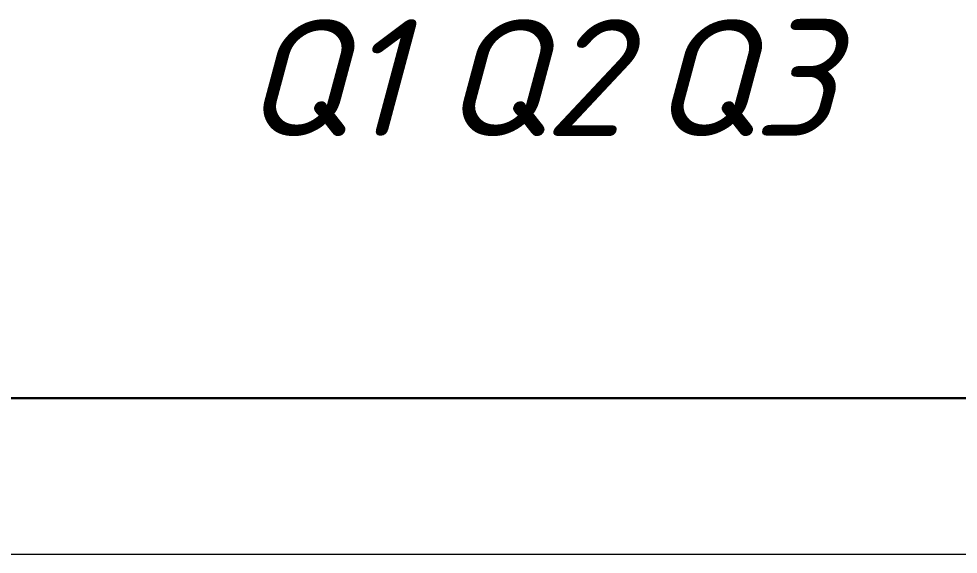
# Model space of a CAD drawing. Header units: millimetres. Extents: x 0 to 53000, y -591 to 24400.
# Drawn here: x 36678 to 36798.5, y 2613.9 to 2682.6 of the extents above; entities that cross this region are included whole.
import ezdxf
from ezdxf.enums import TextEntityAlignment as Align

# ---------------------------------------------------------------- set-up
doc = ezdxf.new("R2010")
doc.units = ezdxf.units.MM
doc.layers.add('КК перф 40х60', color=6, linetype='Continuous', lineweight=30)
doc.layers.add('Основная', color=7, linetype='Continuous', lineweight=30)
doc.layers.add('Привязки', color=2, linetype='Continuous', lineweight=0, plot=False, transparency=0.8)
doc.layers.add('размеры', color=3, linetype='Continuous')
doc.styles.add('текст', font='isocpeui.ttf')

# ---------------------------------------------------------------- blocks, each defined once
blk = doc.blocks.new('MCADID0001910_2D-top')
at = {"layer": 'Основная', "style": 'текст'}
blk.add_attdef('А1', text='', height=15, dxfattribs=at).set_placement((13.45, -51.36), align=Align.MIDDLE_CENTER)

msp = doc.modelspace()

# ---------------------------------------------------------------- linework, layer by layer
at = {"layer": 'КК перф 40х60'}
msp.add_line((36409, 2633.85871), (36879, 2633.85871), dxfattribs=at)
at = {"layer": 'Привязки'}
msp.add_line((36369, 2613.85871), (36919, 2613.85871), dxfattribs=at)

# ---------------------------------------------------------------- block references
at = {"layer": 'размеры'}
for p, values in [((36703.56994, 2726.35871), {'А1': 'Q1'}), ((36730.46994, 2726.35871), {'А1': 'Q2'}), ((36757.36994, 2726.35871), {'А1': 'Q3'})]:
    msp.add_blockref('MCADID0001910_2D-top', p, dxfattribs=at).add_auto_attribs(values)

doc.saveas('drawing.dxf')
